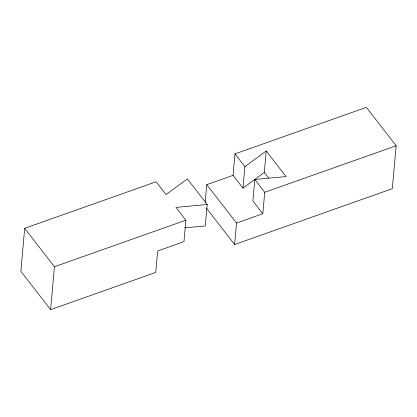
<?xml version="1.0" encoding="UTF-8"?>
<svg xmlns="http://www.w3.org/2000/svg" width="417" height="417" viewBox="0 0 417 417"><rect width="100%" height="100%" fill="white"/><g stroke="black" fill="none" stroke-linecap="round" stroke-linejoin="round"><path stroke-width="0.63" d="M207.192 204.486L187.353 178.888L166.029 194.593L156.109 181.791L24.681 228.318L20.85 271.248L50.608 309.654L155.75 272.431L157.668 250.966L183.954 241.662L185.867 220.197L175.948 207.395L207.192 204.486L205.279 225.951L184.872 227.849M50.608 309.654L54.439 266.724L24.681 228.318M205.185 202.323L206.764 184.648L233.046 175.338L234.964 153.878L366.392 107.346L396.15 145.752L392.319 188.682L234.609 244.513L206.436 208.161M234.609 244.513L236.522 223.048L206.764 184.648M244.883 166.675L266.208 150.97L264.295 172.435L242.97 188.14L244.883 166.675L234.964 153.878M266.208 150.97L286.046 176.573L254.803 179.477L252.89 200.942L262.809 213.744L236.522 223.048M262.809 213.744L264.722 192.279L254.803 179.477M54.439 266.724L185.867 220.197M264.722 192.279L396.15 145.752M264.295 172.435L268.657 178.069M233.046 175.338L242.97 188.14"/></g></svg>
